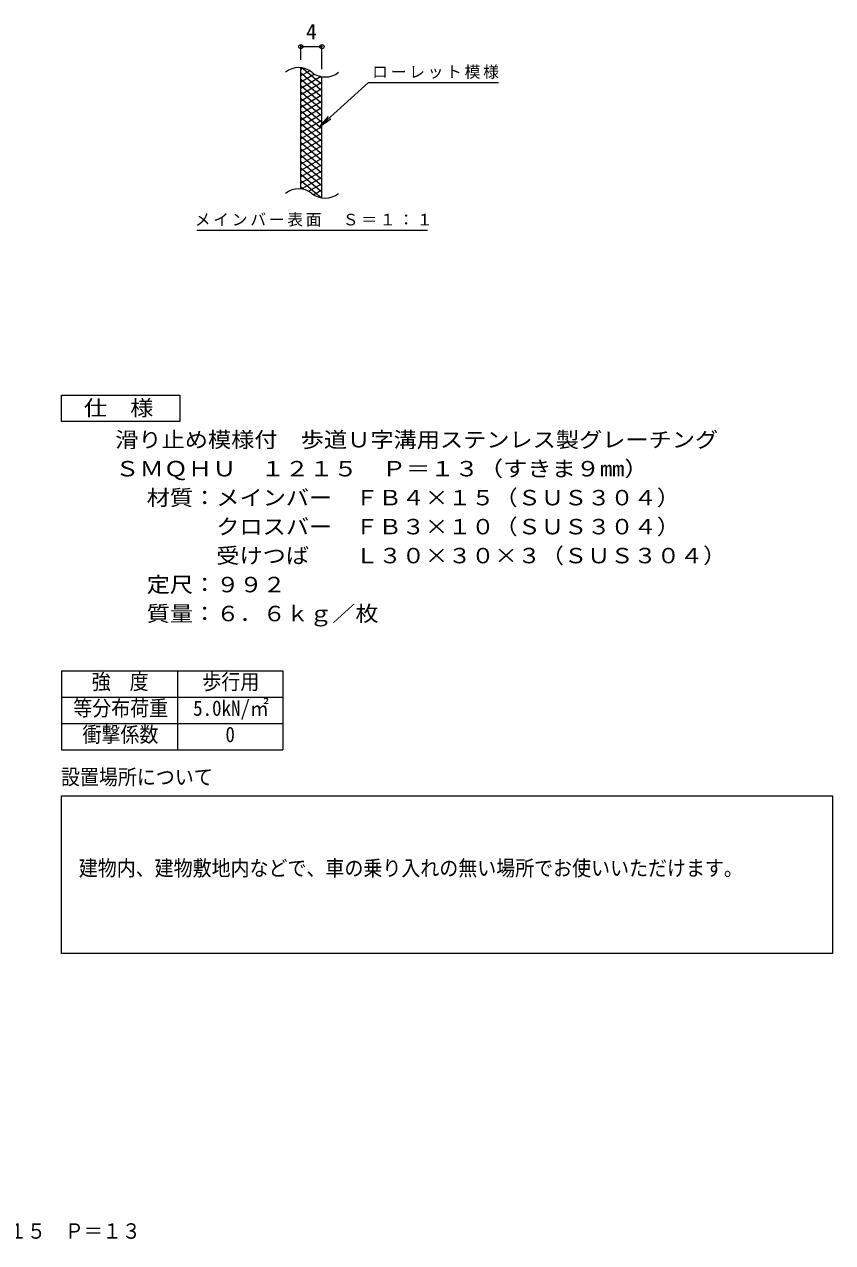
# Model space of a CAD drawing. Units: millimetres at full size, sheet at 1:10, with parts at other scales. Extents: x -1678 to 1688, y -1375 to 1080.
# Drawn here: x 155 to 1688, y -1375 to 938 of the extents above; entities that cross this region are included whole.
import ezdxf
from ezdxf.enums import TextEntityAlignment as Align

# ---------------------------------------------------------------- set-up
doc = ezdxf.new("R2010")
doc.units = ezdxf.units.MM
doc.header["$LTSCALE"] = 10
doc.header["$PDMODE"] = 32
doc.header["$PDSIZE"] = 8
for name, color, linetype, lineweight in [('A-4', 2, 'Continuous', 9), ('A-5', 7, 'Continuous', 9), ('C-2', 3, 'Continuous', 9), ('C-4', 7, 'Continuous', 9), ('C-5', 7, 'Continuous', 9), ('C-9', 6, 'Continuous', 5)]:
    doc.layers.add(name, color=color, linetype=linetype, lineweight=lineweight)
doc.layers.add('F-5', color=2, linetype='Continuous')
doc.styles.add('ＭＳ ゴシック', font='')
doc.styles.get('ＭＳ ゴシック').set_extended_font_data('MS Gothic')

msp = doc.modelspace()

# ---------------------------------------------------------------- linework, layer by layer
at = {"layer": 'A-4'}
for p, q in [((225.05, -289.9), (645.05, -289.9)), ((225.05, -289.9), (225.05, -439.9)), ((445.05, -289.9), (445.05, -439.9)), ((645.05, -289.9), (645.05, -439.9)), ((225.05, -339.9), (645.05, -339.9)), ((225.05, -389.9), (645.05, -389.9)), ((225.05, -439.9), (645.05, -439.9)), ((225.05, -826.5), (225.05, -526.83))]:
    msp.add_line(p, q, dxfattribs=at)
msp.add_lwpolyline([(225.05, -526.83), (1688.49, -526.83), (1688.49, -826.5), (225.05, -826.5)], dxfattribs=at)
at = {"layer": 'A-5'}
msp.add_lwpolyline([(225.05, 183.55), (225.05, 233.55), (450.05, 233.55), (450.05, 183.55)], close=True, dxfattribs=at)
at = {"layer": 'C-2'}
for p, q in [((679.36, 625.01), (679.36, 855.01)), ((719.36, 607.8), (719.36, 837.8))]:
    msp.add_line(p, q, dxfattribs=at)
for centre, start, end in [((675.39, 815.76), 50.82628, 129.17371), ((725.56, 877.33), 230.82628, 309.17371), ((675.39, 585.76), 50.82628, 129.17371), ((725.56, 647.33), 230.82628, 309.17371)]:
    msp.add_arc(centre, 39.71, start, end, dxfattribs=at)
at = {"layer": 'C-4'}
for p, q in [((679.36, 870.01), (679.36, 898.24)), ((679.36, 895.24), (719.36, 895.24)), ((719.36, 852.8), (719.36, 898.24))]:
    msp.add_line(p, q, dxfattribs=at)
for p in [(679.36, 895.24), (719.36, 895.24)]:
    msp.add_point(p, dxfattribs=at)
at = {"layer": 'C-5'}
for p, q in [((807.67, 826.91), (1054.75, 826.91)), ((715.7, 743.77), (736.27, 757.97)), ((481.73, 546.84), (919.76, 546.84))]:
    msp.add_line(p, q, dxfattribs=at)
msp.add_lwpolyline([(807.67, 826.91), (715.7, 743.77), (731.9, 762.82)], dxfattribs=at)
at = {"layer": 'C-9'}
for p, q in [((683.89, 854.55), (679.36, 851.93)), ((696.13, 849.62), (679.36, 839.93)), ((719.36, 811.19), (679.36, 844.75)), ((705.53, 843.04), (679.36, 827.93)), ((718.13, 838.32), (679.36, 815.93)), ((719.36, 799.19), (679.36, 832.75)), ((719.36, 823.19), (681.44, 855)), ((719.36, 835.19), (714.64, 839.15)), ((719.36, 827.02), (679.36, 803.93)), ((719.36, 787.19), (679.36, 820.75)), ((719.36, 815.02), (679.36, 791.93)), ((719.36, 775.19), (679.36, 808.75)), ((719.36, 803.02), (679.36, 779.93)), ((719.36, 763.19), (679.36, 796.75)), ((719.36, 791.02), (679.36, 767.93)), ((719.36, 751.19), (679.36, 784.75)), ((719.36, 779.02), (679.36, 755.93)), ((719.36, 739.19), (679.36, 772.75)), ((719.36, 767.02), (679.36, 743.93)), ((719.36, 727.19), (679.36, 760.75)), ((719.36, 755.02), (679.36, 731.93)), ((719.36, 715.19), (679.36, 748.75)), ((719.36, 743.02), (679.36, 719.93)), ((719.36, 703.19), (679.36, 736.75)), ((719.36, 731.02), (679.36, 707.93)), ((719.36, 691.19), (679.36, 724.75)), ((719.36, 719.02), (679.36, 695.93)), ((719.36, 679.19), (679.36, 712.75)), ((719.36, 707.02), (679.36, 683.93)), ((719.36, 667.19), (679.36, 700.75)), ((719.36, 695.02), (679.36, 671.93)), ((719.36, 655.19), (679.36, 688.75)), ((719.36, 683.02), (679.36, 659.93)), ((719.36, 643.19), (679.36, 676.75)), ((719.36, 671.02), (679.36, 647.93)), ((719.36, 631.19), (679.36, 664.75)), ((719.36, 659.02), (679.36, 635.93)), ((719.36, 619.19), (679.36, 652.75)), ((717.98, 608.35), (679.36, 640.75)), ((684.55, 624.4), (679.36, 628.75)), ((719.36, 647.02), (681.26, 625.03)), ((719.36, 635.02), (694.4, 620.62)), ((719.36, 623.02), (703.85, 614.07)), ((719.36, 611.03), (715.63, 608.88))]:
    msp.add_line(p, q, dxfattribs=at)

# ---------------------------------------------------------------- texts
at = {"layer": 'A-5', "color": 2, "style": 'ＭＳ ゴシック'}
for s, width, p in [('仕\u3000様', 1.1, (267.6, 185.98)), ('滑り止め模様付\u3000歩道Ｕ字溝用ステンレス製グレーチング', 1.1, (327.14, 125.63)), ('ＳＭＱＨＵ\u3000１２１５\u3000Ｐ＝１３（すきま９mm）', 1.15, (327.14, 70.63)), ('材質：メインバー\u3000ＦＢ４×１５（ＳＵＳ３０４）', 1.1, (386.86, 15.63)), ('\u3000\u3000\u3000クロスバー\u3000ＦＢ３×１０（ＳＵＳ３０４）', 1.1, (386.86, -39.37)), ('\u3000\u3000\u3000受けつば\u3000\u3000Ｌ３０×３０×３（ＳＵＳ３０４）', 1.1, (386.86, -94.37)), ('定尺：９９２', 1.1, (386.86, -149.37)), ('質量：６．６ｋｇ／枚', 1.1, (386.86, -204.37))]:
    msp.add_text(s, height=29.33, dxfattribs=dict(at, width=width)).set_placement(p, align=Align.BOTTOM_LEFT)
at = {"layer": 'A-5', "style": 'ＭＳ ゴシック', "width": 0.9}
for s, p in [('強\u3000度', (282.55, -333.9)), ('歩行用', (492.55, -333.9)), ('等分布荷重', (247.55, -383.9)), ('5.0kN/㎡', (475.05, -383.9)), ('衝撃係数', (265.05, -433.9)), ('0', (536.3, -433.9)), ('設置場所について', (224.17, -514.7)), ('建物内、建物敷地内などで、車の乗り入れの無い場所でお使いいただけます。', (258, -687.6))]:
    msp.add_text(s, height=29.33, dxfattribs=at).set_placement(p, align=Align.BOTTOM_LEFT)
at = {"layer": 'C-4', "color": 2, "style": 'ＭＳ ゴシック'}
msp.add_text('4', height=29.33, dxfattribs=at).set_placement((689.36, 900.24), align=Align.BOTTOM_LEFT)
at = {"layer": 'C-5', "char_height": 21.99, "attachment_point": 7, "style": 'ＭＳ ゴシック'}
for s, insert in [('\\T1.17;ローレット模様', (814.75, 833.98)), ('\\T1.17;メインバー表面\u3000Ｓ＝１：１', (478.17, 553.54))]:
    msp.add_mtext(s, dxfattribs=dict(at, insert=insert))
at = {"layer": 'F-5', "style": 'ＭＳ ゴシック', "width": 0.9}
msp.add_text('ＳＭＱＨＵ\u3000１２１５\u3000Ｐ＝１３', height=29.33, dxfattribs=at).set_placement((-164.51, -1376.51), align=Align.BOTTOM_LEFT)

doc.saveas('drawing.dxf')
